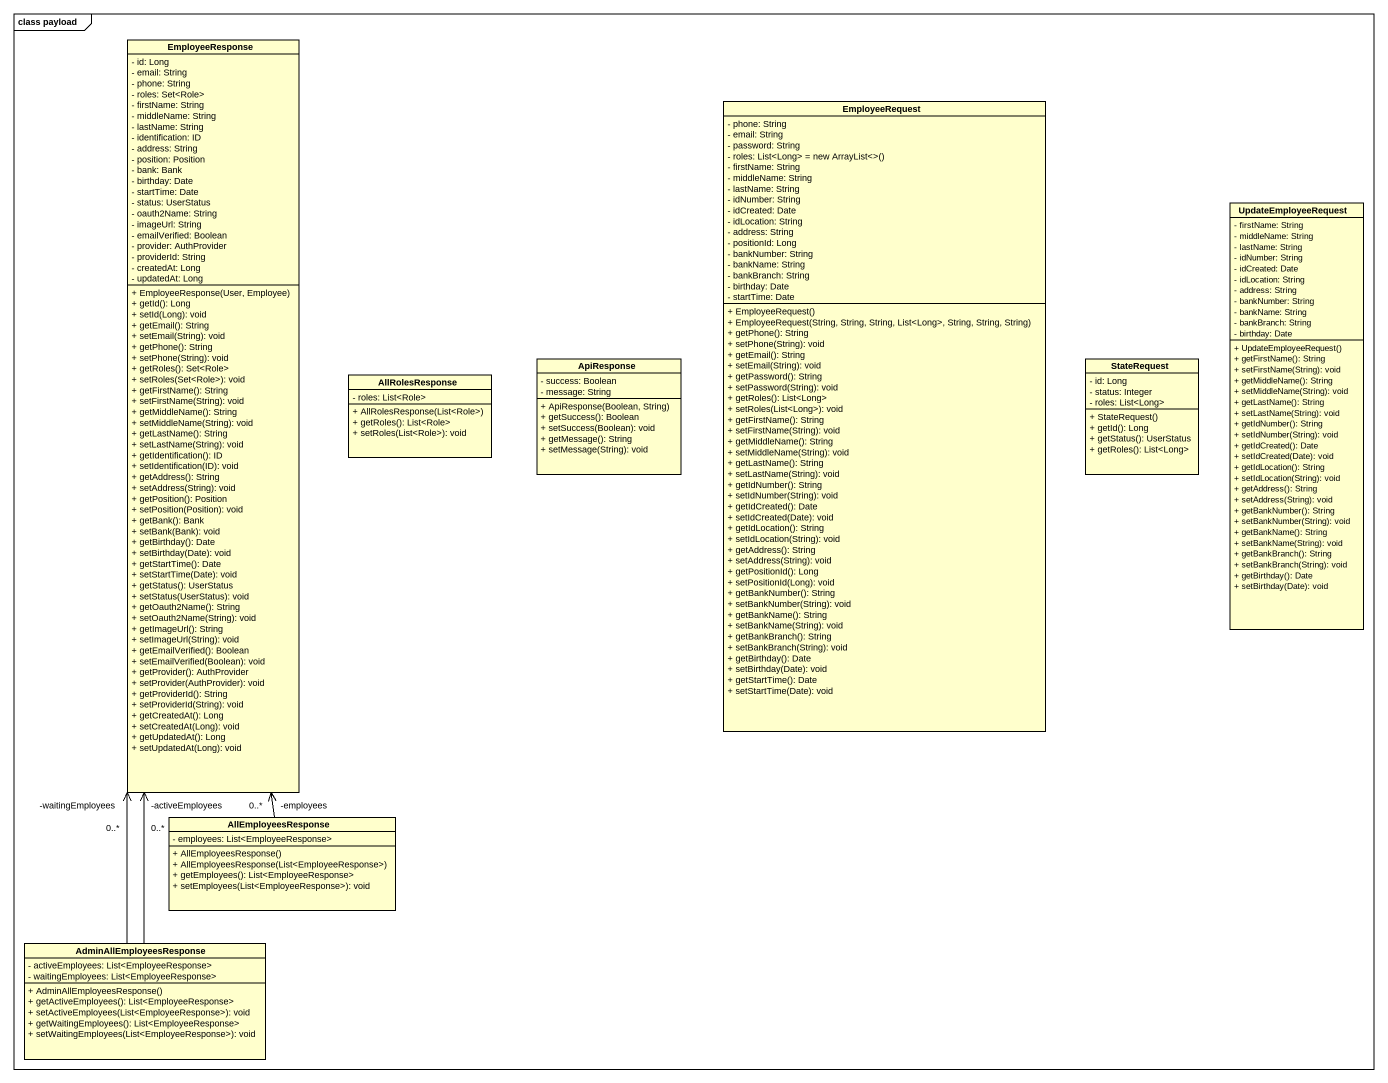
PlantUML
@startuml
mainframe class payload
hide circle
hide empty members
skinparam classAttributeIconSize 0
class EmployeeResponse {
  - id: Long
  - email: String
  - phone: String
  - roles: Set<Role>
  - firstName: String
  - middleName: String
  - lastName: String
  - identification: ID
  - address: String
  - position: Position
  - bank: Bank
  - birthday: Date
  - startTime: Date
  - status: UserStatus
  - oauth2Name: String
  - imageUrl: String
  - emailVerified: Boolean
  - provider: AuthProvider
  - providerId: String
  - createdAt: Long
  - updatedAt: Long
  + EmployeeResponse(User, Employee)
  + getId(): Long
  + setId(Long): void
  + getEmail(): String
  + setEmail(String): void
  + getPhone(): String
  + setPhone(String): void
  + getRoles(): Set<Role>
  + setRoles(Set<Role>): void
  + getFirstName(): String
  + setFirstName(String): void
  + getMiddleName(): String
  + setMiddleName(String): void
  + getLastName(): String
  + setLastName(String): void
  + getIdentification(): ID
  + setIdentification(ID): void
  + getAddress(): String
  + setAddress(String): void
  + getPosition(): Position
  + setPosition(Position): void
  + getBank(): Bank
  + setBank(Bank): void
  + getBirthday(): Date
  + setBirthday(Date): void
  + getStartTime(): Date
  + setStartTime(Date): void
  + getStatus(): UserStatus
  + setStatus(UserStatus): void
  + getOauth2Name(): String
  + setOauth2Name(String): void
  + getImageUrl(): String
  + setImageUrl(String): void
  + getEmailVerified(): Boolean
  + setEmailVerified(Boolean): void
  + getProvider(): AuthProvider
  + setProvider(AuthProvider): void
  + getProviderId(): String
  + setProviderId(String): void
  + getCreatedAt(): Long
  + setCreatedAt(Long): void
  + getUpdatedAt(): Long
  + setUpdatedAt(Long): void
}
class EmployeeRequest {
  - phone: String
  - email: String
  - password: String
  {field} - roles: List<Long> = new ArrayList<>()
  - firstName: String
  - middleName: String
  - lastName: String
  - idNumber: String
  - idCreated: Date
  - idLocation: String
  - address: String
  - positionId: Long
  - bankNumber: String
  - bankName: String
  - bankBranch: String
  - birthday: Date
  - startTime: Date
  + EmployeeRequest()
  + EmployeeRequest(String, String, String, List<Long>, String, String, String)
  + getPhone(): String
  + setPhone(String): void
  + getEmail(): String
  + setEmail(String): void
  + getPassword(): String
  + setPassword(String): void
  + getRoles(): List<Long>
  + setRoles(List<Long>): void
  + getFirstName(): String
  + setFirstName(String): void
  + getMiddleName(): String
  + setMiddleName(String): void
  + getLastName(): String
  + setLastName(String): void
  + getIdNumber(): String
  + setIdNumber(String): void
  + getIdCreated(): Date
  + setIdCreated(Date): void
  + getIdLocation(): String
  + setIdLocation(String): void
  + getAddress(): String
  + setAddress(String): void
  + getPositionId(): Long
  + setPositionId(Long): void
  + getBankNumber(): String
  + setBankNumber(String): void
  + getBankName(): String
  + setBankName(String): void
  + getBankBranch(): String
  + setBankBranch(String): void
  + getBirthday(): Date
  + setBirthday(Date): void
  + getStartTime(): Date
  + setStartTime(Date): void
}
class UpdateEmployeeRequest {
  - firstName: String
  - middleName: String
  - lastName: String
  - idNumber: String
  - idCreated: Date
  - idLocation: String
  - address: String
  - bankNumber: String
  - bankName: String
  - bankBranch: String
  - birthday: Date
  + UpdateEmployeeRequest()
  + getFirstName(): String
  + setFirstName(String): void
  + getMiddleName(): String
  + setMiddleName(String): void
  + getLastName(): String
  + setLastName(String): void
  + getIdNumber(): String
  + setIdNumber(String): void
  + getIdCreated(): Date
  + setIdCreated(Date): void
  + getIdLocation(): String
  + setIdLocation(String): void
  + getAddress(): String
  + setAddress(String): void
  + getBankNumber(): String
  + setBankNumber(String): void
  + getBankName(): String
  + setBankName(String): void
  + getBankBranch(): String
  + setBankBranch(String): void
  + getBirthday(): Date
  + setBirthday(Date): void
}
class AllRolesResponse {
  - roles: List<Role>
  + AllRolesResponse(List<Role>)
  + getRoles(): List<Role>
  + setRoles(List<Role>): void
}
class ApiResponse {
  - success: Boolean
  - message: String
  + ApiResponse(Boolean, String)
  + getSuccess(): Boolean
  + setSuccess(Boolean): void
  + getMessage(): String
  + setMessage(String): void
}
class StateRequest {
  - id: Long
  - status: Integer
  - roles: List<Long>
  + StateRequest()
  + getId(): Long
  + getStatus(): UserStatus
  + getRoles(): List<Long>
}
class AllEmployeesResponse {
  - employees: List<EmployeeResponse>
  + AllEmployeesResponse()
  + AllEmployeesResponse(List<EmployeeResponse>)
  + getEmployees(): List<EmployeeResponse>
  + setEmployees(List<EmployeeResponse>): void
}
class AdminAllEmployeesResponse {
  - activeEmployees: List<EmployeeResponse>
  - waitingEmployees: List<EmployeeResponse>
  + AdminAllEmployeesResponse()
  + getActiveEmployees(): List<EmployeeResponse>
  + setActiveEmployees(List<EmployeeResponse>): void
  + getWaitingEmployees(): List<EmployeeResponse>
  + setWaitingEmployees(List<EmployeeResponse>): void
}
AllEmployeesResponse -up-> "-employees\n0..*" EmployeeResponse
AdminAllEmployeesResponse -up-> "-activeEmployees\n0..*" EmployeeResponse
AdminAllEmployeesResponse -up-> "-waitingEmployees\n0..*" EmployeeResponse
@enduml
